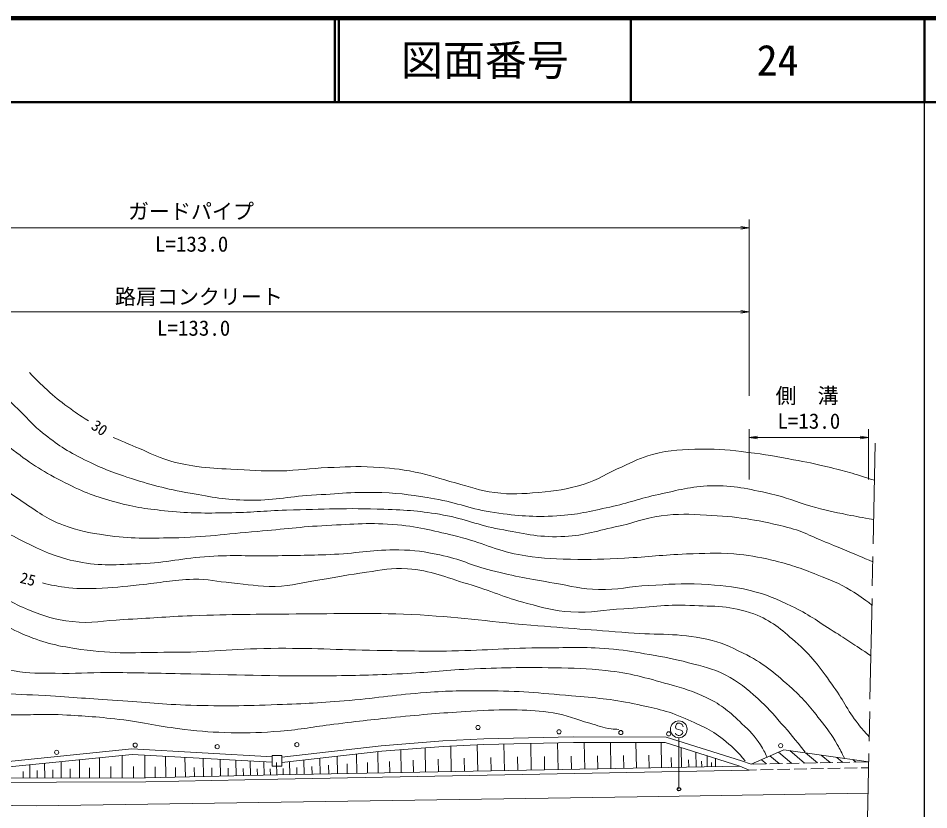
# Model space of a CAD drawing. Units: millimetres at full size, sheet at 1:1000; details may follow other scales. Extents: x 40000 to 680000, y 20000 to 380000.
# Drawn here: x 471040 to 579500, y 285643 to 380000 of the extents above; entities that cross this region are included whole.
import ezdxf
from ezdxf.enums import TextEntityAlignment as Align

# ---------------------------------------------------------------- set-up
doc = ezdxf.new("R2010")
doc.units = ezdxf.units.MM
doc.header["$LTSCALE"] = 1000
doc.linetypes.add('CHAIN', pattern=[18.5, 12, -1.5, 3.5, -1.5])
for name, color, linetype, lineweight in [('M-BGD', 7, 'Continuous', 13), ('M-BMK', 2, 'CHAIN', 13), ('M-BMK-ROW', 30, 'Continuous', 13), ('M-STR-HTXT', 7, 'Continuous', 13), ('M-STR-STRC', 7, 'Continuous', 13), ('M-TTL', 2, 'Continuous', 140), ('M-TTL-BAND', 7, 'Continuous', 25), ('M-TTL-LINE', 7, 'Continuous', 50)]:
    doc.layers.add(name, color=color, linetype=linetype, lineweight=lineweight)
doc.layers.add('M-TTL-TXT', color=7, linetype='Continuous')
doc.styles.add('ＭＳ ゴシック', font='')
doc.styles.get('ＭＳ ゴシック').set_extended_font_data('MS Gothic')

# ---------------------------------------------------------------- blocks, each defined once
blk = doc.blocks.new('open_arrow')
at = {"color": 0, "linetype": 'Continuous', "lineweight": -2}
blk.add_lwpolyline([(7.5, 1.25), (0, 0), (7.5, -1.25)], dxfattribs=at)

msp = doc.modelspace()

# ---------------------------------------------------------------- hatches: boundary and pattern name
at = {"layer": 'M-BGD'}
h = msp.add_hatch(dxfattribs=at)
h.set_pattern_fill('USER', color=256, style=0, pattern_type=2)
h.set_pattern_definition([(320, (572311, 291359), (1285.58, 1532.1), []), (320, (572311, 291359), (642.79, 766.044), [])])
h.paths.add_polyline_path([(572311, 291359), (562237, 292793), (558349, 291082)])

# ---------------------------------------------------------------- linework, layer by layer
for p, q in [((519565, 290133), (519509, 293036)), ((522625, 290192), (522565, 293251)), ((525775, 290253), (525714, 293403)), ((528955, 290314), (528893, 293494)), ((532143, 290376), (532081, 293564)), ((535340, 290437), (535278, 293634)), ((538516, 290499), (538454, 293675)), ((541630, 290559), (541570, 293673)), ((544684, 290618), (544625, 293672)), ((547678, 290676), (547620, 293670)), ((550032, 290721), (549987, 293075)), ((480741, 289448), (480733, 291858)), ((483412, 289457), (483404, 292128)), ((486113, 289465), (486104, 292166)), ((488624, 289516), (488571, 292027)), ((490954, 289564), (490906, 291895)), ((493118, 289609), (493073, 291773)), ((506988, 289890), (506951, 291782)), ((509078, 289930), (509037, 292020)), ((511385, 289975), (511341, 292282)), ((513934, 290024), (513885, 292572)), ((516662, 290077), (516610, 292805)), ((524200, 290222), (524169, 291798)), ((527365, 290283), (527334, 291873)), ((530549, 290345), (530518, 291939)), ((533741, 290407), (533710, 292005)), ((536928, 290468), (536897, 292056)), ((540073, 290529), (540043, 292086)), ((543157, 290588), (543127, 292115)), ((546181, 290647), (546152, 292144)), ((548855, 290699), (548832, 291875)), ((551792, 290755), (551758, 292515)), ((553108, 290781), (553083, 292097)), ((554108, 290800), (554089, 291779)), ((472426, 289420), (472421, 291016)), ((474195, 289426), (474189, 291195)), ((476156, 289433), (476150, 291394)), ((478330, 289440), (478323, 291614)), ((482076, 289452), (482072, 290788)), ((484763, 289461), (484758, 290811)), ((487368, 289490), (487342, 290745)), ((489789, 289540), (489765, 290705)), ((495127, 289651), (495085, 291659)), ((496991, 289690), (496953, 291554)), ((498722, 289725), (498686, 291456)), ((500329, 289759), (500296, 291366)), ((501831, 289790), (501799, 291292)), ((503382, 289820), (503352, 291372)), ((504239, 289837), (504222, 290693)), ((505096, 289853), (505063, 291567)), ((506042, 289872), (506024, 290818)), ((508033, 289910), (508013, 290955)), ((510232, 289952), (510209, 291106)), ((512660, 289999), (512635, 291274)), ((515298, 290050), (515272, 291414)), ((518114, 290105), (518086, 291556)), ((521095, 290162), (521065, 291692)), ((550912, 290738), (550895, 291618)), ((552450, 290768), (552438, 291426)), ((553608, 290790), (553599, 291280)), ((557010, 290856), (558100, 290377)), ((558349, 291082), (557205, 291476)), ((471628, 289418), (471626, 290216)), ((473311, 289423), (473308, 290308)), ((475176, 289429), (475173, 290410)), ((477243, 289436), (477240, 290523)), ((479535, 289444), (479532, 290649)), ((492036, 289587), (492014, 290668)), ((494122, 289630), (494102, 290634)), ((496059, 289670), (496040, 290602)), ((497857, 289707), (497839, 290573)), ((499526, 289742), (499509, 290546)), ((501080, 289774), (501064, 290525)), ((502606, 289805), (502591, 290581)), ((558100, 290377), (558964, 290394)), ((559463, 290404), (560963, 290434)), ((561463, 290444), (562963, 290474)), ((563463, 290483), (564962, 290513)), ((565462, 290523), (566962, 290553)), ((567462, 290563), (568962, 290593)), ((569461, 290603), (570961, 290632)), ((571461, 290642), (572324, 290659))]:
    msp.add_line(p, q, dxfattribs=at)
for points in [[(557010, 290856), (548104, 293670), (537165, 293675), (526509, 293442), (521672, 293208), (514335, 292624), (502446, 291268)], [(501278, 291310), (484606, 292250), (467532, 290521), (453950, 291680)], [(558349, 291082), (562237, 292793), (572311, 291359)], [(430109, 290316), (453568, 289272), (464935, 288896), (486223, 288966), (501981, 289293), (558100, 290377)], [(429119, 287230), (461770, 286270), (473232, 286130), (544756, 287199), (572261, 287622)]]:
    msp.add_lwpolyline(points, dxfattribs=at)
msp.add_lwpolyline([(501278, 290838), (502446, 290838), (502446, 292115), (501278, 292115)], close=True, dxfattribs=at)
at = {"layer": 'M-BGD', "lineweight": 25}
msp.add_circle((549747, 288102), 200, dxfattribs=at)
at = {"layer": 'M-BGD'}
for points, knots in [([(564793, 292498), (563442, 294190), (563074, 294660), (561896, 295980), (560851, 297151), (560321, 297870), (559138, 298901), (557725, 300133), (556936, 300888), (555259, 301728), (553652, 302534), (552628, 302717), (550889, 303177), (549097, 303652), (548066, 303816), (546239, 304135), (544575, 304426), (543646, 304638), (541963, 304790), (538762, 305077), (536951, 304967), (533737, 304953), (529418, 304934), (527004, 304653), (522684, 304579), (519207, 304520), (517259, 304605), (513781, 304649), (508843, 304712), (506078, 304942), (501139, 304883), (496444, 304827), (493823, 304406), (489128, 304416), (484973, 304425), (482605, 304152), (478496, 304766), (475857, 305160), (474340, 305435), (471883, 306472), (469500, 307477), (468260, 308299), (466181, 309837), (463487, 311830), (462325, 313371), (459965, 315749), (458112, 317615), (457115, 318706), (455431, 320726), (452896, 323769), (451731, 325682), (449566, 328999), (448663, 330383), (448245, 331214), (447416, 332644), (446673, 333929), (446179, 334607), (445523, 335939), (445247, 336499), (445149, 336691), (444846, 337388)], [0, 0, 0, 0, 1, 1, 1, 2, 2, 2, 3, 3, 3, 4, 4, 4, 5, 5, 5, 6, 6, 6, 7, 7, 7, 8, 8, 8, 9, 9, 9, 10, 10, 10, 11, 11, 11, 12, 12, 12, 13, 13, 13, 14, 14, 14, 15, 15, 15, 16, 16, 16, 17, 17, 17, 18, 18, 18, 19, 19, 19, 20, 20, 20, 20]), ([(472390, 337771), (473339, 336757), (473620, 336464), (474470, 335691), (475401, 334844), (475958, 334407), (476970, 333658), (477893, 332974), (478225, 332756), (479400, 331999)], [0, 0, 0, 0, 1, 1, 1, 2, 2, 2, 3, 3, 3, 3]), ([(557643, 291470), (556704, 292584), (556319, 292943), (555353, 293760), (553686, 295169), (552483, 295623), (550492, 296517), (548239, 297530), (546830, 297745), (544417, 298270), (541539, 298896), (539871, 298958), (536939, 299228), (532978, 299593), (530751, 299805), (526774, 299836), (523980, 299857), (522411, 299821), (519623, 299625), (516045, 299373), (514061, 298990), (510486, 298690), (507133, 298409), (505250, 298295), (501887, 298176), (497864, 298035), (495605, 297993), (491582, 298106), (488171, 298202), (486270, 298465), (482865, 298690), (479507, 298913), (477624, 299024), (474266, 299251), (472039, 299402), (470775, 299340), (468564, 299649), (467281, 299828), (466523, 299855), (465316, 300326), (463613, 300991), (462865, 301816), (461484, 303014), (460227, 304103), (459693, 304902), (458703, 306238), (457474, 307899), (456920, 308924), (455829, 310678), (454202, 313293), (453388, 314817), (451763, 317432), (449921, 320395), (448857, 322035), (446949, 324956), (445912, 326544), (445306, 327416), (444262, 328999), (443127, 330716), (442431, 331641), (441387, 333415), (440963, 334137), (440658, 334518), (440383, 335308), (440146, 335988), (440094, 336286), (439985, 337107)], [0, 0, 0, 0, 1, 1, 1, 2, 2, 2, 3, 3, 3, 4, 4, 4, 5, 5, 5, 6, 6, 6, 7, 7, 7, 8, 8, 8, 9, 9, 9, 10, 10, 10, 11, 11, 11, 12, 12, 12, 13, 13, 13, 14, 14, 14, 15, 15, 15, 16, 16, 16, 17, 17, 17, 18, 18, 18, 19, 19, 19, 20, 20, 20, 21, 21, 21, 22, 22, 22, 22]), ([(442556, 337177), (443736, 334512), (444079, 333729), (445243, 331616), (446373, 329566), (447119, 328482), (448398, 326522), (449603, 324675), (450360, 323695), (451599, 321871), (452797, 320108), (453429, 319095), (454637, 317338), (456059, 315270), (456808, 314076), (458329, 312080), (459508, 310534), (460214, 309700), (461507, 308248), (462529, 307101), (463078, 306424), (464241, 305420), (465400, 304420), (466105, 303879), (467489, 303224), (468637, 302680), (469327, 302438), (470574, 302196), (472450, 301831), (473548, 301971), (475458, 301915), (477903, 301844), (479274, 302020), (481720, 302009), (485098, 301993), (486989, 301921), (490367, 301869), (497139, 301764), (500932, 301547), (507706, 301611), (511257, 301645), (513247, 301704), (516796, 301869), (519875, 302012), (521591, 302261), (524671, 302406), (528655, 302593), (530894, 302623), (534882, 302570), (537295, 302537), (538654, 302512), (541052, 302242), (544032, 301907), (545665, 301415), (548553, 300607), (550354, 300102), (551380, 299811), (553063, 298994), (554889, 298108), (555775, 297309), (557246, 295910), (558192, 295009), (558752, 294496), (559442, 293386), (559798, 292814), (559937, 292584), (560260, 291867)], [0, 0, 0, 0, 1, 1, 1, 2, 2, 2, 3, 3, 3, 4, 4, 4, 5, 5, 5, 6, 6, 6, 7, 7, 7, 8, 8, 8, 9, 9, 9, 10, 10, 10, 11, 11, 11, 12, 12, 12, 13, 13, 13, 14, 14, 14, 15, 15, 15, 16, 16, 16, 17, 17, 17, 18, 18, 18, 19, 19, 19, 20, 20, 20, 21, 21, 21, 22, 22, 22, 22]), ([(449461, 336815), (449648, 336072), (449764, 335818), (450022, 335203), (450694, 333598), (451643, 333023), (452581, 331557), (453693, 329819), (454204, 328775), (455315, 327036), (456539, 325119), (457226, 324039), (458610, 322234), (460501, 319765), (461627, 318428), (463727, 316135), (465139, 314592), (465810, 313576), (467478, 312314), (469215, 310999), (470266, 310306), (472280, 309475), (474220, 308674), (475384, 308331), (477467, 308073), (479833, 307779), (481185, 308207), (483566, 308318), (486772, 308468), (488562, 308665), (491769, 308774), (496600, 308937), (499308, 308962), (504142, 308984), (509523, 309008), (512542, 309160), (517917, 308914), (523478, 308660), (526566, 308118), (532113, 307652), (536657, 307271), (539206, 307109), (543751, 306741), (547393, 306446), (549506, 306759), (553074, 305970), (554835, 305580), (555771, 305124), (557386, 304322), (559768, 303140), (560936, 302128), (562924, 300361), (564489, 298971), (565256, 298058), (566534, 296400), (567400, 295279), (567900, 294652), (568602, 293421), (568973, 292772), (569105, 292538), (569490, 291727)], [0, 0, 0, 0, 1, 1, 1, 2, 2, 2, 3, 3, 3, 4, 4, 4, 5, 5, 5, 6, 6, 6, 7, 7, 7, 8, 8, 8, 9, 9, 9, 10, 10, 10, 11, 11, 11, 12, 12, 12, 13, 13, 13, 14, 14, 14, 15, 15, 15, 16, 16, 16, 17, 17, 17, 18, 18, 18, 19, 19, 19, 20, 20, 20, 20]), ([(455245, 336885), (456280, 334637), (456580, 333959), (457628, 332188), (458559, 330617), (459240, 329838), (460222, 328298), (461170, 326811), (461467, 325818), (462570, 324442), (463873, 322817), (464807, 322062), (466461, 320797), (468466, 319263), (469733, 318578), (471999, 317467), (474290, 316343), (475632, 315724), (478133, 315223), (480994, 314651), (482683, 314875), (485599, 314978), (488819, 315092), (490585, 315666), (493802, 315854), (496795, 316029), (498480, 315874), (501478, 315924), (504299, 315971), (505881, 315960), (508699, 316100), (511700, 316249), (513370, 316676), (516375, 316625), (518292, 316593), (519369, 316412), (521247, 316029), (523713, 315527), (524975, 314782), (527416, 314172), (530303, 313450), (531950, 313166), (534882, 312665), (536942, 312312), (538087, 311938), (540175, 311893), (542510, 311844), (543802, 312263), (546134, 312384), (548582, 312511), (549961, 312655), (552408, 312524), (554696, 312402), (556003, 312339), (558227, 311788), (560216, 311296), (561284, 310813), (563134, 309930), (565179, 308955), (566194, 308157), (568112, 306951), (569887, 305834), (570460, 305451), (572601, 304005)], [0, 0, 0, 0, 1, 1, 1, 2, 2, 2, 3, 3, 3, 4, 4, 4, 5, 5, 5, 6, 6, 6, 7, 7, 7, 8, 8, 8, 9, 9, 9, 10, 10, 10, 11, 11, 11, 12, 12, 12, 13, 13, 13, 14, 14, 14, 15, 15, 15, 16, 16, 16, 17, 17, 17, 18, 18, 18, 19, 19, 19, 20, 20, 20, 21, 21, 21, 21]), ([(572726, 310032), (571613, 310907), (571237, 311166), (570215, 311788), (568744, 312683), (567819, 313012), (566219, 313646), (564158, 314462), (562981, 314901), (560821, 315399), (559064, 315803), (558061, 315988), (556264, 316135), (554081, 316313), (552845, 316206), (550656, 316135), (547762, 316040), (546152, 315776), (543260, 315644), (540743, 315529), (539329, 315419), (536810, 315504), (534392, 315585), (533019, 315614), (530641, 316065), (527751, 316612), (526281, 317519), (523420, 318203), (520626, 318871), (519061, 319346), (516200, 319605), (512927, 319901), (511069, 319701), (507787, 319535), (504562, 319371), (502769, 319095), (499550, 318834), (495608, 318514), (493409, 318122), (489455, 318063), (486318, 318016), (484535, 317939), (481428, 318378), (479436, 318659), (478300, 318862), (476416, 319570), (474343, 320348), (473353, 321184), (471509, 322409), (469718, 323598), (468742, 324320), (467127, 325739), (465593, 327087), (464800, 327924), (463447, 329454), (462111, 330965), (461339, 331807), (460222, 333485), (459277, 334905), (458972, 335463), (458049, 337271)], [0, 0, 0, 0, 1, 1, 1, 2, 2, 2, 3, 3, 3, 4, 4, 4, 5, 5, 5, 6, 6, 6, 7, 7, 7, 8, 8, 8, 9, 9, 9, 10, 10, 10, 11, 11, 11, 12, 12, 12, 13, 13, 13, 14, 14, 14, 15, 15, 15, 16, 16, 16, 17, 17, 17, 18, 18, 18, 19, 19, 19, 20, 20, 20, 20]), ([(462136, 337130), (463346, 335288), (463795, 334708), (465027, 333292), (466880, 331162), (468193, 330211), (470443, 328507), (472723, 326780), (474088, 325895), (476647, 324616), (478909, 323486), (480254, 322969), (482694, 322303), (485065, 321655), (486452, 321491), (488898, 321251), (491658, 320981), (493222, 321001), (495996, 321041), (498730, 321080), (500256, 321276), (502989, 321356), (507525, 321491), (510073, 321629), (514608, 321462), (517392, 321359), (518966, 321276), (521706, 320778), (524353, 320297), (525738, 319580), (528384, 319096), (531213, 318577), (532817, 318134), (535692, 318202), (538257, 318262), (539647, 318836), (542159, 319358), (544310, 319805), (545451, 320370), (547627, 320673), (549709, 320962), (550908, 320881), (553008, 320774), (556670, 320588), (558732, 320274), (562296, 319411), (564432, 318894), (565514, 318228), (567554, 317413), (569631, 316583), (570299, 316294), (572834, 315197)], [0, 0, 0, 0, 1, 1, 1, 2, 2, 2, 3, 3, 3, 4, 4, 4, 5, 5, 5, 6, 6, 6, 7, 7, 7, 8, 8, 8, 9, 9, 9, 10, 10, 10, 11, 11, 11, 12, 12, 12, 13, 13, 13, 14, 14, 14, 15, 15, 15, 16, 16, 16, 17, 17, 17, 17]), ([(467871, 336245), (469407, 334903), (469822, 334546), (471026, 333405), (472059, 332426), (472511, 331740), (473620, 330847), (475426, 329391), (476491, 328599), (478562, 327552), (480611, 326516), (481814, 326026), (483995, 325309), (486881, 324358), (488541, 323921), (491531, 323381), (494192, 322900), (495698, 322596), (498401, 322539), (501367, 322477), (503011, 322960), (505972, 323135), (509241, 323329), (511077, 323560), (514350, 323451), (516816, 323369), (518191, 323125), (520624, 322715), (523450, 322238), (524936, 321465), (527775, 321067), (530653, 320664), (532304, 320522), (535206, 320682), (537700, 320819), (539070, 321218), (541515, 321733), (543812, 322218), (545036, 322758), (547334, 323240), (549737, 323745), (551083, 324187), (553538, 324257), (556341, 324336), (557914, 323908), (560653, 323311), (562570, 322893), (563565, 322364), (565455, 321838), (567122, 321375), (568070, 321160), (569767, 320822), (571001, 320576), (571415, 320501), (572939, 320259)], [0, 0, 0, 0, 1, 1, 1, 2, 2, 2, 3, 3, 3, 4, 4, 4, 5, 5, 5, 6, 6, 6, 7, 7, 7, 8, 8, 8, 9, 9, 9, 10, 10, 10, 11, 11, 11, 12, 12, 12, 13, 13, 13, 14, 14, 14, 15, 15, 15, 16, 16, 16, 17, 17, 17, 18, 18, 18, 18]), ([(482368, 330036), (483874, 329383), (484259, 329217), (485476, 328704), (486800, 328147), (487501, 327719), (488876, 327302), (490189, 326904), (490954, 326772), (492311, 326566), (493886, 326327), (494787, 326342), (496377, 326251), (498675, 326119), (499965, 325992), (502266, 326040), (504475, 326087), (505701, 326339), (507909, 326426), (510030, 326509), (511223, 326611), (513342, 326496), (515297, 326390), (516398, 326278), (518319, 325900), (520226, 325525), (521240, 325088), (523122, 324603), (524951, 324131), (525942, 323668), (527819, 323446), (529844, 323207), (531010, 323296), (533041, 323481), (535133, 323673), (536323, 323822), (538334, 324428), (540235, 325001), (541139, 325742), (542961, 326531), (544358, 327136), (545100, 327609), (546571, 328003), (548806, 328602), (550148, 328567), (552460, 328634), (554614, 328696), (555824, 328506), (557963, 328248), (560097, 327991), (561282, 327758), (563396, 327372), (564978, 327083), (565862, 326902), (567427, 326531), (569645, 326005), (570383, 325750), (573035, 324919)], [0, 0, 0, 0, 1, 1, 1, 2, 2, 2, 3, 3, 3, 4, 4, 4, 5, 5, 5, 6, 6, 6, 7, 7, 7, 8, 8, 8, 9, 9, 9, 10, 10, 10, 11, 11, 11, 12, 12, 12, 13, 13, 13, 14, 14, 14, 15, 15, 15, 16, 16, 16, 17, 17, 17, 18, 18, 18, 19, 19, 19, 19]), ([(572401, 294333), (571758, 295032), (571587, 295260), (571091, 295875), (569701, 297598), (569285, 298825), (567971, 300607), (566416, 302716), (565585, 303990), (563590, 305689), (561824, 307194), (560825, 308182), (558648, 308984), (555835, 310021), (554036, 309872), (551041, 310001), (547974, 310132), (546256, 309783), (543190, 309615), (540724, 309480), (539345, 309077), (536880, 309229), (534806, 309358), (533671, 309729), (531658, 310246), (528852, 310966), (527395, 311755), (524612, 312559), (521818, 313367), (520293, 314170), (517392, 314382), (515486, 314521), (514413, 314209), (512519, 313961), (510345, 313678), (509148, 313386), (506981, 313050), (504903, 312728), (503755, 312331), (501653, 312279), (499607, 312228), (498470, 312524), (496431, 312700), (494663, 312852), (493682, 313150), (491909, 313120), (489377, 313078), (487981, 312688), (485459, 312454), (483462, 312269), (482347, 312058), (480342, 312034), (478862, 312016), (478022, 311970), (476556, 312174), (475519, 312318), (475133, 312393), (473927, 312700)], [0, 0, 0, 0, 1, 1, 1, 2, 2, 2, 3, 3, 3, 4, 4, 4, 5, 5, 5, 6, 6, 6, 7, 7, 7, 8, 8, 8, 9, 9, 9, 10, 10, 10, 11, 11, 11, 12, 12, 12, 13, 13, 13, 14, 14, 14, 15, 15, 15, 16, 16, 16, 17, 17, 17, 18, 18, 18, 19, 19, 19, 19]), ([(463213, 298317), (464230, 297755), (464638, 297574), (465620, 297288), (466957, 296900), (467781, 297051), (469172, 296985), (471761, 296860), (473219, 297103), (475808, 296985), (478652, 296855), (480247, 296742), (483076, 296424), (486122, 296081), (487787, 295569), (490834, 295232), (493008, 294992), (494232, 294869), (496419, 294835), (498711, 294798), (499999, 294848), (502284, 295022), (504771, 295211), (506141, 295542), (508617, 295840), (511717, 296212), (513454, 296430), (516562, 296728), (519834, 297041), (521669, 297210), (524951, 297382), (527103, 297495), (528312, 297614), (530466, 297545), (532141, 297492), (533087, 297457), (534742, 297195), (536494, 296917), (537402, 296429), (539112, 295956), (540104, 295682), (540645, 295454), (541659, 295279), (542010, 295218), (542215, 295250), (542570, 295232), (542570, 295232), (542570, 295232), (542570, 295232)], [0, 0, 0, 0, 1, 1, 1, 2, 2, 2, 3, 3, 3, 4, 4, 4, 5, 5, 5, 6, 6, 6, 7, 7, 7, 8, 8, 8, 9, 9, 9, 10, 10, 10, 11, 11, 11, 12, 12, 12, 13, 13, 13, 14, 14, 14, 15, 15, 15, 16, 16, 16, 16])]:
    msp.add_open_spline(points, degree=3, knots=knots, dxfattribs=at)
at = {"layer": 'M-BMK'}
msp.add_line((573127, 329335), (572198, 284556), dxfattribs=at)
at = {"layer": 'M-BMK-ROW'}
for centre in [(525806, 295456), (535449, 294942), (542818, 294849), (548519, 294693), (484974, 293353), (494742, 293166), (504229, 293408), (561862, 293291), (475627, 292496)]:
    msp.add_circle(centre, 250, dxfattribs=at)
at = {"layer": 'M-STR-HTXT'}
for p, q in [((558100, 335000), (558100, 356000)), ((425605, 355000), (558100, 355000)), ((425605, 345000), (558100, 345000)), ((558100, 325000), (558100, 331015)), ((572324, 325000), (572324, 331015)), ((558100, 330015), (572324, 330015))]:
    msp.add_line(p, q, dxfattribs=at)
at = {"layer": 'M-STR-STRC'}
for p, q in [((549343, 295482), (549373, 295709)), ((549423, 295309), (549343, 295482)), ((549373, 295709), (549444, 295858)), ((549955, 295121), (549423, 295309)), ((549444, 295858), (549568, 295954)), ((549568, 295954), (549736, 295983)), ((549736, 295983), (549856, 295966)), ((549856, 295966), (550002, 295891)), ((550106, 295047), (549955, 295121)), ((550002, 295891), (550106, 295817)), ((550106, 295817), (550190, 295640)), ((550192, 294865), (550106, 295047)), ((550190, 295640), (550229, 295530)), ((549346, 294761), (549380, 294650)), ((549380, 294650), (549490, 294575)), ((549490, 294575), (549634, 294503)), ((549634, 294503), (549750, 294486)), ((549747, 288102), (549747, 294238)), ((549750, 294486), (549916, 294520)), ((549916, 294520), (550047, 294613)), ((550047, 294613), (550176, 294751)), ((550176, 294751), (550192, 294865)), ((558349, 291082), (560081, 291116)), ((560581, 291126), (562081, 291156)), ((562580, 291166), (564080, 291196)), ((564580, 291206), (566080, 291236)), ((566580, 291245), (568079, 291275)), ((568579, 291285), (570079, 291315)), ((570579, 291325), (572311, 291359))]:
    msp.add_line(p, q, dxfattribs=at)
for points in [[(557205, 291476), (548204, 294320), (537158, 294325), (526486, 294091), (521631, 293857), (514272, 293271), (502446, 291923)], [(501314, 291959), (484591, 292902), (467527, 291174), (453950, 292332)], [(430131, 290815), (453587, 289772), (464942, 289396), (486217, 289466), (501971, 289793), (557010, 290856)]]:
    msp.add_lwpolyline(points, dxfattribs=at)
msp.add_circle((549718, 295238), 1000, dxfattribs=at)
at = {"layer": 'M-TTL'}
msp.add_line((680000, 380000), (40000, 380000), dxfattribs=at)
at = {"layer": 'M-TTL-BAND'}
msp.add_line((579000, 20000), (579000, 370000), dxfattribs=at)
at = {"layer": 'M-TTL-LINE'}
for p, q in [((508747, 380000), (508747, 370000)), ((509247, 380000), (509247, 370000)), ((543997, 380000), (543997, 370000)), ((579000, 380000), (579000, 370000)), ((40000, 370000), (680000, 370000))]:
    msp.add_line(p, q, dxfattribs=at)

# ---------------------------------------------------------------- block references
at = {"layer": 'M-STR-HTXT', "xscale": 133, "yscale": 133, "rotation": 180}
for p in [(558100, 355000), (558100, 345000), (572324, 330015)]:
    msp.add_blockref('open_arrow', p, dxfattribs=at)
at = {"layer": 'M-STR-HTXT', "xscale": 133, "yscale": 133}
msp.add_blockref('open_arrow', (558100, 330015), dxfattribs=at)

# ---------------------------------------------------------------- texts
at = {"layer": 'M-BGD', "style": 'ＭＳ ゴシック'}
for s, rotation, p in [('30', 325.409, (480726, 331169)), ('25', 345.682, (472200, 313140))]:
    msp.add_text(s, height=1320, rotation=rotation, dxfattribs=at).set_placement(p, align=Align.MIDDLE_CENTER)
at = {"layer": 'M-STR-HTXT', "style": 'ＭＳ ゴシック'}
for s, p in [('ガードパイプ', (491618, 356979)), ('路肩コンクリート', (492564, 346805)), ('側\u3000溝', (565000, 335000))]:
    msp.add_text(s, height=1833, dxfattribs=at).set_placement(p, align=Align.MIDDLE_CENTER)
for s, p in [('L=133.0', (491697, 351616)), ('L=133.0', (491934, 341600)), ('L=13.0', (565212, 330515))]:
    msp.add_text(s, height=1833, dxfattribs=at).set_placement(p, align=Align.BOTTOM_CENTER)
at = {"layer": 'M-TTL-TXT', "style": 'ＭＳ ゴシック'}
for s, p in [('図面番号', (526622, 375000)), ('24', (561497, 375000))]:
    msp.add_text(s, height=3666, dxfattribs=at).set_placement(p, align=Align.MIDDLE_CENTER)

doc.saveas('drawing.dxf')
